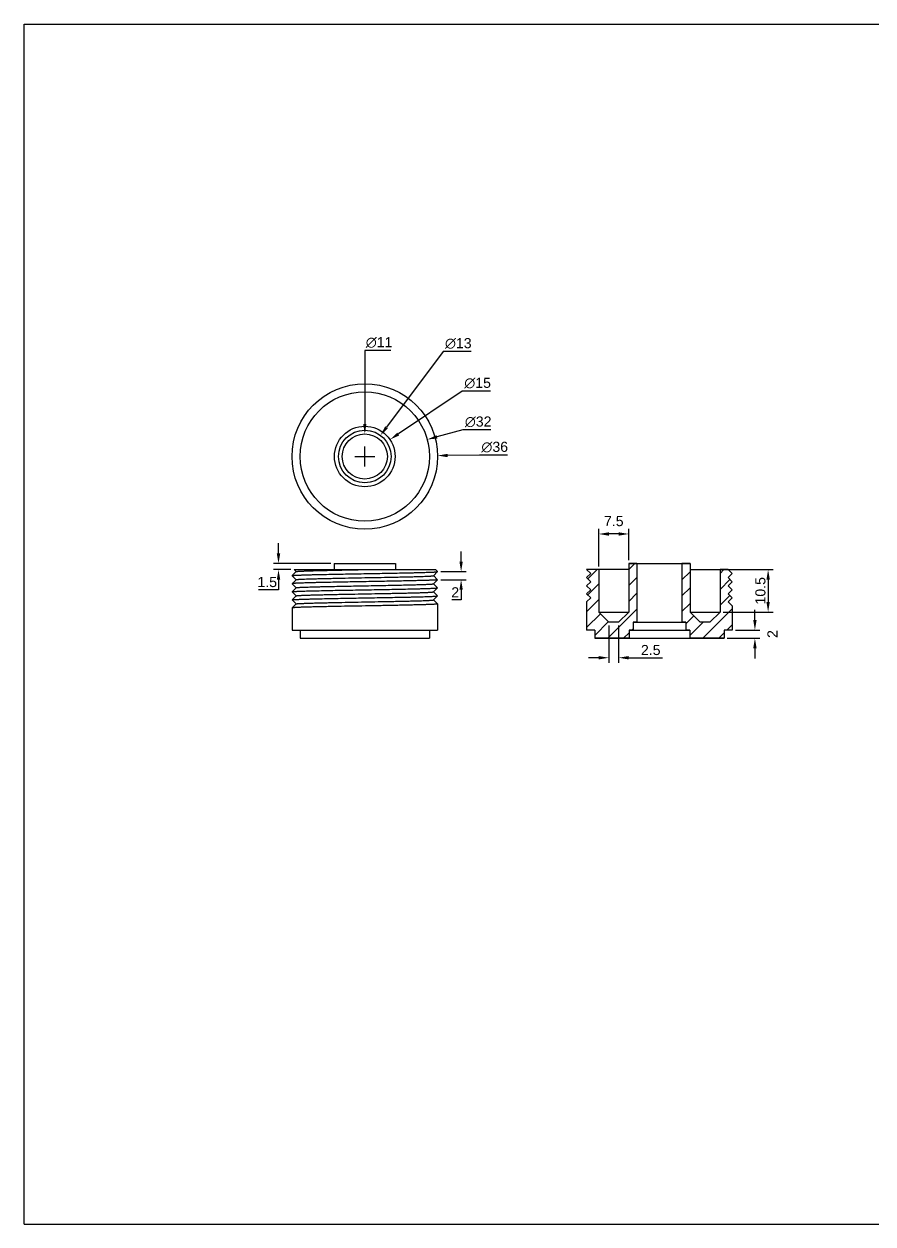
# Model space of a CAD drawing. Header units: millimetres. Extents: x 1074 to 3290, y 957 to 1671.
# Drawn here: x 2201.8 to 2411.8, y 956.6 to 1253.6 of the extents above; entities that cross this region are included whole.
import ezdxf

# ---------------------------------------------------------------- set-up
doc = ezdxf.new("R2010")
doc.units = ezdxf.units.MM
doc.layers.add('02___PRT_ALL_AXES', color=7, linetype='Continuous')
doc.layers.add('Outline', color=7, linetype='Continuous', lineweight=30, true_color=0xffffff)
doc.layers.add('Outlines', color=7, linetype='Continuous', lineweight=30)
doc.styles.get("Standard").update_dxf_attribs({"font": 'arial.ttf'})
doc.dimstyles.new('ISO-25', dxfattribs={"dimscale": 0, "dimtxt": 2.5, "dimasz": 2.5, "dimexe": 1.254, "dimexo": 0.8, "dimtad": 1, "dimtoh": 1, "dimdec": 1, "dimrnd": 0.5, "dimdsep": 46, "dimtxsty": 'Standard', "dimcen": 2.5, "dimadec": 0, "dimazin": 0, "dimtfac": 1, "dimtdec": 1, "dimtofl": 0, "dimtmove": 0, "dimatfit": 3, "dimfxl": 1, "dimarcsym": 0})

# ---------------------------------------------------------------- blocks, each defined once
blk = doc.blocks.new('*D222')
at = {"color": 0, "lineweight": -2, "transparency": 16777216}
for p, q in [((2283.63, 1146.57), (2288.63, 1146.57)), ((2286.13, 1144.07), (2286.13, 1149.07)), ((2314.51, 1146.91), (2306.63, 1146.82)), ((2321.43, 1146.91), (2314.51, 1146.91))]:
    blk.add_line(p, q, dxfattribs=at)
at = {"color": 0, "transparency": 16777216}
blk.add_solid([(2306.63, 1147.23), (2306.64, 1146.4), (2304.13, 1146.79)], dxfattribs=at)
at = {"layer": 'Defpoints', "color": 0, "transparency": 16777216}
for p in [(2304.13, 1146.79), (2268.14, 1146.35)]:
    blk.add_point(p, dxfattribs=at)
at = {"color": 0, "transparency": 16777216, "insert": (2318.28, 1148.88), "char_height": 2.5, "attachment_point": 5}
blk.add_mtext('∅36', dxfattribs=at)
blk = doc.blocks.new('*D223')
at = {"color": 0, "lineweight": -2, "transparency": 16777216}
for p, q in [((2310.41, 1153.17), (2303.99, 1151.42)), ((2317.31, 1153.17), (2310.41, 1153.17)), ((2283.63, 1146.57), (2288.63, 1146.57)), ((2286.13, 1144.07), (2286.13, 1149.07))]:
    blk.add_line(p, q, dxfattribs=at)
at = {"color": 0, "transparency": 16777216}
blk.add_solid([(2303.88, 1151.83), (2304.09, 1151.02), (2301.57, 1150.77)], dxfattribs=at)
at = {"layer": 'Defpoints', "color": 0, "transparency": 16777216}
for p in [(2301.57, 1150.77), (2270.7, 1142.37)]:
    blk.add_point(p, dxfattribs=at)
at = {"color": 0, "transparency": 16777216, "insert": (2314.18, 1155.14), "char_height": 2.5, "attachment_point": 5}
blk.add_mtext('∅32', dxfattribs=at)
blk = doc.blocks.new('*D224')
at = {"color": 0, "lineweight": -2, "transparency": 16777216}
for p, q in [((2305.49, 1172.57), (2291.51, 1153.79)), ((2312.41, 1172.57), (2305.49, 1172.57)), ((2283.63, 1146.57), (2288.63, 1146.57)), ((2286.13, 1144.07), (2286.13, 1149.07))]:
    blk.add_line(p, q, dxfattribs=at)
at = {"color": 0, "transparency": 16777216}
blk.add_solid([(2291.17, 1154.04), (2291.84, 1153.54), (2290.01, 1151.78)], dxfattribs=at)
at = {"layer": 'Defpoints', "color": 0, "transparency": 16777216}
for p in [(2290.01, 1151.78), (2282.25, 1141.35)]:
    blk.add_point(p, dxfattribs=at)
at = {"color": 0, "transparency": 16777216, "insert": (2309.26, 1174.54), "char_height": 2.5, "attachment_point": 5}
blk.add_mtext('∅13', dxfattribs=at)
blk = doc.blocks.new('*D225')
at = {"color": 0, "lineweight": -2, "transparency": 16777216}
for p, q in [((2310.26, 1162.74), (2294.44, 1152.14)), ((2317.2, 1162.74), (2310.26, 1162.74)), ((2283.63, 1146.57), (2288.63, 1146.57)), ((2286.13, 1144.07), (2286.13, 1149.07))]:
    blk.add_line(p, q, dxfattribs=at)
at = {"color": 0, "transparency": 16777216}
blk.add_solid([(2294.21, 1152.48), (2294.67, 1151.79), (2292.36, 1150.75)], dxfattribs=at)
at = {"layer": 'Defpoints', "color": 0, "transparency": 16777216}
for p in [(2292.36, 1150.75), (2279.9, 1142.39)]:
    blk.add_point(p, dxfattribs=at)
at = {"color": 0, "transparency": 16777216, "insert": (2314.04, 1164.72), "char_height": 2.5, "attachment_point": 5}
blk.add_mtext('∅15', dxfattribs=at)
blk = doc.blocks.new('*D226')
at = {"layer": 'Defpoints', "color": 0, "transparency": 16777216}
for p in [(2286.14, 1152.14), (2286.13, 1140.99)]:
    blk.add_point(p, dxfattribs=at)
at = {"layer": 'Outline', "color": 0, "lineweight": -2, "transparency": 16777216}
for p, q in [((2292.59, 1172.81), (2286.14, 1172.81)), ((2286.14, 1172.81), (2286.14, 1154.64)), ((2283.63, 1146.57), (2288.63, 1146.57)), ((2286.13, 1144.07), (2286.13, 1149.07))]:
    blk.add_line(p, q, dxfattribs=at)
at = {"layer": 'Outline', "color": 0, "transparency": 16777216}
blk.add_solid([(2285.72, 1154.64), (2286.55, 1154.64), (2286.14, 1152.14)], dxfattribs=at)
at = {"layer": 'Outline', "color": 0, "transparency": 16777216, "insert": (2289.68, 1174.78), "char_height": 2.5, "attachment_point": 5}
blk.add_mtext('∅11', dxfattribs=at)
blk = doc.blocks.new('*D227')
at = {"color": 0, "lineweight": -2, "transparency": 16777216}
for p, q in [((2264.79, 1122.58), (2264.79, 1125.08)), ((2277.76, 1120.08), (2263.53, 1120.08)), ((2267.83, 1118.58), (2263.53, 1118.58)), ((2264.79, 1116.08), (2264.79, 1113.58)), ((2264.79, 1113.58), (2259.83, 1113.58))]:
    blk.add_line(p, q, dxfattribs=at)
at = {"color": 0, "transparency": 16777216}
for points in [[(2264.37, 1122.58), (2265.21, 1122.58), (2264.79, 1120.08)], [(2264.37, 1116.08), (2265.21, 1116.08), (2264.79, 1118.58)]]:
    blk.add_solid(points, dxfattribs=at)
at = {"layer": 'Defpoints', "color": 0, "transparency": 16777216}
for p in [(2278.56, 1120.08), (2264.79, 1118.58), (2268.63, 1118.58)]:
    blk.add_point(p, dxfattribs=at)
at = {"color": 0, "transparency": 16777216, "insert": (2262, 1115.48), "char_height": 2.5, "attachment_point": 5}
blk.add_mtext('1.5', dxfattribs=at)
blk = doc.blocks.new('*D228')
at = {"color": 0, "lineweight": -2, "transparency": 16777216}
for p, q in [((2309.96, 1120.58), (2309.96, 1123.08)), ((2304.93, 1118.08), (2311.21, 1118.08)), ((2304.93, 1116.08), (2311.21, 1116.08)), ((2309.96, 1111.08), (2307.67, 1111.08)), ((2309.96, 1113.58), (2309.96, 1111.08))]:
    blk.add_line(p, q, dxfattribs=at)
at = {"color": 0, "transparency": 16777216}
for points in [[(2309.54, 1120.58), (2310.37, 1120.58), (2309.96, 1118.08)], [(2309.54, 1113.58), (2310.37, 1113.58), (2309.96, 1116.08)]]:
    blk.add_solid(points, dxfattribs=at)
at = {"layer": 'Defpoints', "color": 0, "transparency": 16777216}
for p in [(2304.13, 1118.08), (2304.13, 1116.08), (2309.96, 1116.08)]:
    blk.add_point(p, dxfattribs=at)
at = {"color": 0, "transparency": 16777216, "insert": (2308.5, 1112.96), "char_height": 2.5, "attachment_point": 5}
blk.add_mtext('2', dxfattribs=at)
blk = doc.blocks.new('*D229')
at = {"color": 0, "lineweight": -2, "transparency": 16777216}
for p, q in [((2344.01, 1119.38), (2344.01, 1128.64)), ((2351.43, 1120.88), (2351.43, 1128.64)), ((2348.93, 1127.39), (2346.51, 1127.39))]:
    blk.add_line(p, q, dxfattribs=at)
at = {"color": 0, "transparency": 16777216}
for points in [[(2346.51, 1127.81), (2346.51, 1126.97), (2344.01, 1127.39)], [(2348.93, 1127.81), (2348.93, 1126.97), (2351.43, 1127.39)]]:
    blk.add_solid(points, dxfattribs=at)
at = {"layer": 'Defpoints', "color": 0, "transparency": 16777216}
for p in [(2344.01, 1127.39), (2351.43, 1120.08), (2344.01, 1118.58)]:
    blk.add_point(p, dxfattribs=at)
at = {"color": 0, "transparency": 16777216, "insert": (2347.72, 1130.56), "char_height": 2.5, "attachment_point": 5}
blk.add_mtext('7.5', dxfattribs=at)
blk = doc.blocks.new('*D230')
at = {"color": 0, "lineweight": -2, "transparency": 16777216}
for p, q in [((2382.63, 1106.08), (2382.63, 1108.58)), ((2377.81, 1103.58), (2383.89, 1103.58)), ((2375.81, 1101.58), (2383.89, 1101.58)), ((2382.63, 1099.08), (2382.63, 1096.58))]:
    blk.add_line(p, q, dxfattribs=at)
at = {"color": 0, "transparency": 16777216}
for points in [[(2382.22, 1106.08), (2383.05, 1106.08), (2382.63, 1103.58)], [(2382.22, 1099.08), (2383.05, 1099.08), (2382.63, 1101.58)]]:
    blk.add_solid(points, dxfattribs=at)
at = {"layer": 'Defpoints', "color": 0, "transparency": 16777216}
for p in [(2377.01, 1103.58), (2375.01, 1101.58), (2382.63, 1101.58)]:
    blk.add_point(p, dxfattribs=at)
at = {"color": 0, "transparency": 16777216, "insert": (2386.97, 1102.63), "char_height": 2.5, "attachment_point": 5, "rotation": 90}
blk.add_mtext('2', dxfattribs=at)
blk = doc.blocks.new('*D232')
at = {"color": 0, "lineweight": -2, "transparency": 16777216}
for p, q in [((2374.81, 1118.58), (2387.15, 1118.58)), ((2385.9, 1116.08), (2385.9, 1110.58)), ((2374.81, 1108.08), (2387.15, 1108.08))]:
    blk.add_line(p, q, dxfattribs=at)
at = {"color": 0, "transparency": 16777216}
for points in [[(2385.48, 1116.08), (2386.32, 1116.08), (2385.9, 1118.58)], [(2385.48, 1110.58), (2386.32, 1110.58), (2385.9, 1108.08)]]:
    blk.add_solid(points, dxfattribs=at)
at = {"layer": 'Defpoints', "color": 0, "transparency": 16777216}
for p in [(2374.01, 1118.58), (2374.01, 1108.08), (2385.9, 1108.08)]:
    blk.add_point(p, dxfattribs=at)
at = {"color": 0, "transparency": 16777216, "insert": (2384, 1113.33), "char_height": 2.5, "attachment_point": 5, "rotation": 90}
blk.add_mtext('10.5', dxfattribs=at)
blk = doc.blocks.new('*D284')
at = {"color": 0, "lineweight": -2, "transparency": 16777216}
for p, q in [((2346.51, 1104.78), (2346.51, 1095.51)), ((2348.93, 1104.78), (2348.93, 1095.51)), ((2344.01, 1096.76), (2341.51, 1096.76)), ((2351.43, 1096.76), (2359.8, 1096.76))]:
    blk.add_line(p, q, dxfattribs=at)
at = {"color": 0, "transparency": 16777216}
for points in [[(2344.01, 1097.18), (2344.01, 1096.34), (2346.51, 1096.76)], [(2351.43, 1097.18), (2351.43, 1096.34), (2348.93, 1096.76)]]:
    blk.add_solid(points, dxfattribs=at)
at = {"layer": 'Defpoints', "color": 0, "transparency": 16777216}
for p in [(2346.51, 1105.58), (2348.93, 1105.58), (2348.93, 1096.76)]:
    blk.add_point(p, dxfattribs=at)
at = {"color": 0, "transparency": 16777216, "insert": (2356.87, 1098.66), "char_height": 2.5, "attachment_point": 5}
blk.add_mtext('2.5', dxfattribs=at)

msp = doc.modelspace()

# ---------------------------------------------------------------- hatches: boundary and pattern name
at = {"linetype": 'Continuous'}
h = msp.add_hatch(dxfattribs=at)
h.set_pattern_fill('B', color=2, scale=2.774034, angle=45, style=0, pattern_type=0)
h.set_pattern_definition([(45, (2248.3202, 956.612), (-1.96154, 1.96154), [])])
edge = h.paths.add_edge_path()
edge.add_line((2351.51, 1103.58), (2351.51, 1101.58))
edge.add_line((2351.51, 1101.58), (2343.01, 1101.58))
edge.add_line((2343.01, 1103.58), (2343.01, 1101.58))
edge.add_line((2343.01, 1103.58), (2341.01, 1103.58))
edge.add_line((2341.01, 1110.58), (2341.01, 1103.58))
edge.add_line((2342.01, 1111.58), (2341.01, 1110.58))
edge.add_line((2341.01, 1112.58), (2342.01, 1111.58))
edge.add_line((2342.01, 1113.58), (2341.01, 1112.58))
edge.add_line((2341.01, 1114.58), (2342.01, 1113.58))
edge.add_line((2342.01, 1115.58), (2341.01, 1114.58))
edge.add_line((2341.01, 1116.58), (2342.01, 1115.58))
edge.add_line((2342.01, 1117.58), (2341.01, 1116.58))
edge.add_line((2341.01, 1118.58), (2342.01, 1117.58))
edge.add_line((2344.01, 1118.58), (2341.01, 1118.58))
edge.add_line((2344.01, 1118.58), (2344.01, 1108.08))
edge.add_line((2346.51, 1105.58), (2344.01, 1108.08))
edge.add_line((2348.93, 1105.58), (2346.51, 1105.58))
edge.add_line((2351.43, 1108.08), (2348.93, 1105.58))
edge.add_line((2351.43, 1120.08), (2351.43, 1108.08))
edge.add_line((2353.43, 1120.08), (2351.43, 1120.08))
edge.add_line((2353.43, 1120.08), (2353.43, 1105.58))
edge.add_line((2353.43, 1105.58), (2352.51, 1105.58))
edge.add_line((2352.51, 1105.58), (2352.51, 1103.58))
edge.add_line((2352.51, 1103.58), (2351.51, 1103.58))
edge = h.paths.add_edge_path()
edge.add_line((2366.51, 1103.58), (2365.51, 1103.58))
edge.add_line((2365.51, 1105.58), (2365.51, 1103.58))
edge.add_line((2365.51, 1105.58), (2364.58, 1105.58))
edge.add_line((2364.58, 1120.08), (2364.58, 1105.58))
edge.add_line((2366.58, 1120.08), (2364.58, 1120.08))
edge.add_line((2366.58, 1120.08), (2366.58, 1108.08))
edge.add_line((2366.58, 1108.08), (2369.08, 1105.58))
edge.add_line((2371.51, 1105.58), (2369.08, 1105.58))
edge.add_line((2371.51, 1105.58), (2374.01, 1108.08))
edge.add_line((2374.01, 1118.58), (2374.01, 1108.08))
edge.add_line((2376.01, 1118.58), (2374.01, 1118.58))
edge.add_line((2377.01, 1117.58), (2376.01, 1118.58))
edge.add_line((2376.01, 1116.58), (2377.01, 1117.58))
edge.add_line((2377.01, 1115.58), (2376.01, 1116.58))
edge.add_line((2376.01, 1114.58), (2377.01, 1115.58))
edge.add_line((2377.01, 1113.58), (2376.01, 1114.58))
edge.add_line((2376.01, 1112.58), (2377.01, 1113.58))
edge.add_line((2377.01, 1111.58), (2376.01, 1112.58))
edge.add_line((2376.01, 1110.58), (2377.01, 1111.58))
edge.add_line((2377.01, 1109.58), (2376.01, 1110.58))
edge.add_line((2377.01, 1109.58), (2377.01, 1103.58))
edge.add_line((2377.01, 1103.58), (2375.01, 1103.58))
edge.add_line((2375.01, 1103.58), (2375.01, 1101.58))
edge.add_line((2375.01, 1101.58), (2366.51, 1101.58))
edge.add_line((2366.51, 1103.58), (2366.51, 1101.58))

# ---------------------------------------------------------------- linework, layer by layer
at = {"color": 7, "linetype": 'Continuous'}
for p, q in [((2201.84, 956.61), (2201.84, 1253.61)), ((2201.84, 1253.61), (2621.84, 1253.61)), ((2278.56, 1120.08), (2278.56, 1118.58)), ((2293.71, 1120.08), (2293.71, 1118.58)), ((2351.43, 1120.08), (2351.43, 1108.08)), ((2353.43, 1120.08), (2351.43, 1120.08)), ((2351.43, 1120.08), (2351.43, 1108.08)), ((2353.43, 1120.08), (2353.43, 1105.58)), ((2353.43, 1120.08), (2353.43, 1105.58)), ((2364.58, 1120.08), (2364.58, 1105.58)), ((2366.58, 1120.08), (2364.58, 1120.08)), ((2364.58, 1120.08), (2364.58, 1105.58)), ((2366.58, 1120.08), (2366.58, 1108.08)), ((2366.58, 1120.08), (2366.58, 1108.08)), ((2268.13, 1117.08), (2268.14, 1117.08)), ((2268.13, 1117.08), (2268.14, 1117.07)), ((2344.01, 1118.58), (2341.01, 1118.58)), ((2344.01, 1118.58), (2344.01, 1108.08)), ((2344.01, 1118.58), (2344.01, 1108.08)), ((2374.01, 1118.58), (2374.01, 1108.08)), ((2376.01, 1118.58), (2374.01, 1118.58)), ((2374.01, 1118.58), (2374.01, 1108.08)), ((2268.14, 1115.08), (2268.13, 1115.08)), ((2268.13, 1115.08), (2268.14, 1115.07)), ((2268.13, 1113.08), (2268.14, 1113.08)), ((2268.14, 1113.07), (2268.13, 1113.08)), ((2268.13, 1111.08), (2268.14, 1111.08)), ((2268.13, 1109.08), (2268.13, 1103.58)), ((2268.14, 1109.08), (2268.13, 1109.08)), ((2304.13, 1110.08), (2304.13, 1110.08)), ((2304.13, 1110.08), (2304.13, 1103.58)), ((2341.01, 1110.58), (2341.01, 1103.58)), ((2346.51, 1105.58), (2344.01, 1108.08)), ((2346.51, 1105.58), (2344.01, 1108.08)), ((2344.01, 1108.08), (2351.43, 1108.08)), ((2351.43, 1108.08), (2348.93, 1105.58)), ((2351.43, 1108.08), (2348.93, 1105.58)), ((2366.58, 1108.08), (2369.08, 1105.58)), ((2366.58, 1108.08), (2374.01, 1108.08)), ((2366.58, 1108.08), (2369.08, 1105.58)), ((2371.51, 1105.58), (2374.01, 1108.08)), ((2371.51, 1105.58), (2374.01, 1108.08)), ((2377.01, 1109.58), (2377.01, 1103.58)), ((2348.93, 1105.58), (2346.51, 1105.58)), ((2348.93, 1105.58), (2346.51, 1105.58)), ((2353.43, 1105.58), (2352.51, 1105.58)), ((2352.51, 1105.58), (2352.51, 1103.58)), ((2352.51, 1105.58), (2352.51, 1103.58)), ((2352.51, 1105.58), (2365.51, 1105.58)), ((2365.51, 1105.58), (2364.58, 1105.58)), ((2365.51, 1105.58), (2365.51, 1103.58)), ((2365.51, 1105.58), (2365.51, 1103.58)), ((2371.51, 1105.58), (2369.08, 1105.58)), ((2371.51, 1105.58), (2369.08, 1105.58)), ((2343.01, 1103.58), (2341.01, 1103.58)), ((2343.01, 1103.58), (2343.01, 1101.58)), ((2351.51, 1103.58), (2351.51, 1101.58)), ((2352.51, 1103.58), (2351.51, 1103.58)), ((2351.51, 1103.58), (2351.51, 1101.58)), ((2351.51, 1103.58), (2366.51, 1103.58)), ((2366.51, 1103.58), (2365.51, 1103.58)), ((2366.51, 1103.58), (2366.51, 1101.58)), ((2366.51, 1103.58), (2366.51, 1101.58)), ((2377.01, 1103.58), (2375.01, 1103.58)), ((2375.01, 1103.58), (2375.01, 1101.58)), ((2375.01, 1101.58), (2366.51, 1101.58)), ((2201.84, 956.61), (2621.84, 956.61))]:
    msp.add_line(p, q, dxfattribs=at)
for points, knots in [([(2268.14, 1117.08), (2268.14, 1117.09), (2268.15, 1117.09), (2268.18, 1117.1), (2268.21, 1117.11), (2268.26, 1117.11), (2268.31, 1117.12), (2268.41, 1117.13), (2268.55, 1117.15), (2268.75, 1117.16), (2269, 1117.18), (2269.28, 1117.19), (2269.61, 1117.21), (2269.97, 1117.22), (2270.53, 1117.24), (2271.33, 1117.27), (2272.38, 1117.3), (2274.53, 1117.36), (2277.13, 1117.41), (2280.18, 1117.47), (2282.69, 1117.52), (2285.27, 1117.56), (2287.87, 1117.61), (2290.43, 1117.65), (2292.9, 1117.7), (2295.23, 1117.75), (2297.06, 1117.78), (2298.41, 1117.82), (2299.33, 1117.84), (2300.19, 1117.86), (2300.96, 1117.89), (2301.66, 1117.91), (2302.28, 1117.93), (2302.81, 1117.95), (2303.2, 1117.97), (2303.46, 1117.99), (2303.63, 1118), (2303.77, 1118.01), (2303.89, 1118.02), (2303.98, 1118.04), (2304.05, 1118.05), (2304.1, 1118.06), (2304.12, 1118.07), (2304.13, 1118.07), (2304.13, 1118.07)], [0, 0, 0, 0, 0.000421, 0.001111, 0.002084, 0.003344, 0.004894, 0.006733, 0.011275, 0.016964, 0.023787, 0.03173, 0.040774, 0.050898, 0.062079, 0.087502, 0.116807, 0.149717, 0.266835, 0.333445, 0.403578, 0.475752, 0.548438, 0.6201, 0.68922, 0.754338, 0.814075, 0.841527, 0.867169, 0.890868, 0.912497, 0.931942, 0.949101, 0.963884, 0.976212, 0.981436, 0.986023, 0.989968, 0.993267, 0.995917, 0.997916, 0.999268, 0.999708, 1, 1, 1, 1]), ([(2269.14, 1118.08), (2269.14, 1118.09), (2269.15, 1118.09), (2269.18, 1118.1), (2269.21, 1118.11), (2269.27, 1118.12), (2269.38, 1118.13), (2269.53, 1118.15), (2269.72, 1118.16), (2269.96, 1118.18), (2270.23, 1118.19), (2270.53, 1118.21), (2270.88, 1118.22), (2271.41, 1118.24), (2272.15, 1118.27), (2273.15, 1118.3), (2274.26, 1118.33), (2275.49, 1118.36), (2276.82, 1118.39), (2278.23, 1118.42), (2280.26, 1118.47), (2282.9, 1118.52), (2285.04, 1118.56), (2286.13, 1118.58)], [0, 0, 0, 0, 0.000875, 0.002285, 0.004259, 0.006806, 0.013628, 0.022755, 0.03417, 0.047849, 0.063764, 0.081876, 0.102145, 0.124523, 0.175392, 0.234009, 0.299825, 0.372218, 0.450512, 0.533971, 0.62181, 0.807285, 1, 1, 1, 1]), ([(2269.14, 1116.08), (2269.14, 1116.09), (2269.15, 1116.09), (2269.18, 1116.1), (2269.21, 1116.11), (2269.27, 1116.12), (2269.38, 1116.13), (2269.53, 1116.15), (2269.72, 1116.16), (2269.96, 1116.18), (2270.23, 1116.19), (2270.53, 1116.21), (2270.88, 1116.22), (2271.41, 1116.24), (2272.15, 1116.27), (2273.15, 1116.3), (2274.26, 1116.33), (2275.49, 1116.36), (2276.82, 1116.39), (2278.23, 1116.42), (2280.26, 1116.47), (2282.9, 1116.52), (2286.13, 1116.58), (2289.37, 1116.64), (2292.01, 1116.69), (2294.04, 1116.73), (2295.45, 1116.76), (2296.78, 1116.79), (2298, 1116.82), (2299.12, 1116.85), (2300.11, 1116.88), (2300.86, 1116.91), (2301.39, 1116.93), (2301.73, 1116.95), (2302.04, 1116.96), (2302.31, 1116.98), (2302.54, 1116.99), (2302.74, 1117.01), (2302.89, 1117.02), (2303, 1117.04), (2303.06, 1117.05), (2303.09, 1117.05), (2303.12, 1117.06), (2303.13, 1117.07), (2303.13, 1117.07)], [0, 0, 0, 0, 0.000437, 0.001142, 0.002129, 0.003403, 0.006814, 0.011377, 0.017085, 0.023925, 0.031882, 0.040938, 0.051072, 0.062261, 0.087696, 0.117005, 0.149912, 0.186109, 0.225256, 0.266985, 0.310904, 0.403645, 0.5, 0.596355, 0.689096, 0.733015, 0.774744, 0.813891, 0.850088, 0.882996, 0.912304, 0.937739, 0.948928, 0.959063, 0.968118, 0.976075, 0.982916, 0.988623, 0.993186, 0.996598, 0.997871, 0.998858, 0.999563, 1, 1, 1, 1]), ([(2298.86, 1115.83), (2297.46, 1115.79), (2295.26, 1115.75), (2292.21, 1115.69), (2289.7, 1115.64), (2287.11, 1115.59), (2284.5, 1115.55), (2281.93, 1115.5), (2279.44, 1115.46), (2277.1, 1115.41), (2275.26, 1115.37), (2273.9, 1115.34), (2272.97, 1115.32), (2272.11, 1115.29), (2271.33, 1115.27), (2270.62, 1115.25), (2270, 1115.22), (2269.47, 1115.2), (2269.08, 1115.18), (2268.81, 1115.17), (2268.64, 1115.15), (2268.5, 1115.14), (2268.38, 1115.13), (2268.29, 1115.12), (2268.22, 1115.11), (2268.17, 1115.1), (2268.15, 1115.09), (2268.14, 1115.09), (2268.14, 1115.08)], [0, 0, 0, 0, 0.136912, 0.215, 0.297332, 0.382155, 0.467659, 0.552021, 0.633444, 0.710192, 0.78063, 0.813007, 0.843256, 0.871215, 0.896736, 0.919682, 0.939932, 0.957379, 0.971929, 0.978094, 0.983508, 0.988164, 0.992058, 0.995184, 0.997543, 0.999138, 0.999656, 1, 1, 1, 1]), ([(2268.14, 1113.08), (2268.14, 1113.09), (2268.15, 1113.09), (2268.17, 1113.1), (2268.22, 1113.11), (2268.29, 1113.12), (2268.38, 1113.13), (2268.5, 1113.14), (2268.64, 1113.15), (2268.81, 1113.17), (2269.08, 1113.18), (2269.47, 1113.2), (2270, 1113.22), (2270.62, 1113.25), (2271.33, 1113.27), (2272.11, 1113.29), (2272.97, 1113.32), (2273.9, 1113.34), (2275.26, 1113.37), (2277.1, 1113.41), (2279.44, 1113.46), (2281.93, 1113.5), (2284.5, 1113.55), (2287.11, 1113.59), (2289.7, 1113.64), (2292.21, 1113.69), (2295.26, 1113.75), (2297.46, 1113.79), (2298.86, 1113.83)], [0, 0, 0, 0, 0.000344, 0.000862, 0.002457, 0.004816, 0.007942, 0.011836, 0.016491, 0.021905, 0.02807, 0.04262, 0.060067, 0.080316, 0.103262, 0.128783, 0.156742, 0.18699, 0.219367, 0.289804, 0.366552, 0.447976, 0.532339, 0.617842, 0.702666, 0.785, 0.863089, 1, 1, 1, 1]), ([(2269.14, 1114.08), (2269.14, 1114.09), (2269.15, 1114.09), (2269.17, 1114.1), (2269.21, 1114.11), (2269.28, 1114.12), (2269.37, 1114.13), (2269.48, 1114.14), (2269.62, 1114.15), (2269.78, 1114.17), (2270.03, 1114.18), (2270.4, 1114.2), (2270.91, 1114.22), (2271.49, 1114.25), (2272.16, 1114.27), (2272.9, 1114.29), (2273.71, 1114.32), (2274.58, 1114.34), (2275.87, 1114.37), (2277.61, 1114.41), (2279.82, 1114.46), (2282.17, 1114.5), (2284.6, 1114.55), (2287.06, 1114.59), (2289.5, 1114.64), (2291.88, 1114.69), (2294.75, 1114.75), (2296.83, 1114.79), (2298.15, 1114.83)], [0, 0, 0, 0, 0.000359, 0.00089, 0.002511, 0.004893, 0.008042, 0.011955, 0.01663, 0.022063, 0.028244, 0.042825, 0.060299, 0.080571, 0.103536, 0.129072, 0.157042, 0.187298, 0.219679, 0.290114, 0.366848, 0.448246, 0.532575, 0.61804, 0.70282, 0.78511, 0.863157, 1, 1, 1, 1]), ([(2298.15, 1114.83), (2298.52, 1114.84), (2299.21, 1114.86), (2300.18, 1114.89), (2300.91, 1114.91), (2301.43, 1114.93), (2301.77, 1114.95), (2302.07, 1114.96), (2302.33, 1114.98), (2302.56, 1114.99), (2302.75, 1115.01), (2302.9, 1115.02), (2303, 1115.04), (2303.06, 1115.05), (2303.09, 1115.06), (2303.12, 1115.06), (2303.13, 1115.07), (2303.13, 1115.07)], [0, 0, 0, 0, 0.219638, 0.415228, 0.584847, 0.659445, 0.72701, 0.787385, 0.840424, 0.886019, 0.92407, 0.954494, 0.977252, 0.985755, 0.99235, 0.997065, 1, 1, 1, 1]), ([(2304.13, 1116.07), (2304.13, 1116.07), (2304.12, 1116.06), (2304.09, 1116.06), (2304.06, 1116.05), (2303.99, 1116.04), (2303.89, 1116.02), (2303.73, 1116.01), (2303.53, 1115.99), (2303.29, 1115.98), (2303.01, 1115.96), (2302.69, 1115.95), (2302.33, 1115.93), (2301.78, 1115.91), (2301.01, 1115.89), (2299.98, 1115.86), (2299.25, 1115.84), (2298.86, 1115.83)], [0, 0, 0, 0, 0.002827, 0.007448, 0.013956, 0.02238, 0.045011, 0.075339, 0.113312, 0.158859, 0.211875, 0.272244, 0.339832, 0.414477, 0.584245, 0.780049, 1, 1, 1, 1]), ([(2298.86, 1113.83), (2299.25, 1113.84), (2299.98, 1113.86), (2301.01, 1113.89), (2301.78, 1113.91), (2302.33, 1113.93), (2302.69, 1113.95), (2303.01, 1113.96), (2303.29, 1113.98), (2303.53, 1113.99), (2303.73, 1114.01), (2303.89, 1114.02), (2303.99, 1114.04), (2304.06, 1114.05), (2304.09, 1114.06), (2304.12, 1114.06), (2304.13, 1114.07), (2304.13, 1114.07)], [0, 0, 0, 0, 0.219952, 0.415759, 0.585527, 0.660172, 0.72776, 0.788127, 0.841142, 0.886689, 0.924661, 0.954989, 0.977619, 0.986044, 0.992552, 0.997173, 1, 1, 1, 1]), ([(2268.14, 1111.08), (2268.14, 1111.09), (2268.15, 1111.09), (2268.18, 1111.1), (2268.21, 1111.11), (2268.26, 1111.11), (2268.31, 1111.12), (2268.41, 1111.13), (2268.55, 1111.15), (2268.75, 1111.16), (2269, 1111.18), (2269.28, 1111.19), (2269.61, 1111.21), (2269.97, 1111.22), (2270.53, 1111.24), (2271.33, 1111.27), (2272.38, 1111.3), (2274.53, 1111.36), (2277.13, 1111.41), (2280.18, 1111.47), (2282.69, 1111.52), (2285.27, 1111.56), (2287.87, 1111.61), (2290.43, 1111.65), (2292.9, 1111.7), (2295.23, 1111.75), (2297.06, 1111.78), (2298.41, 1111.82), (2299.33, 1111.84), (2300.19, 1111.86), (2300.96, 1111.89), (2301.66, 1111.91), (2302.28, 1111.93), (2302.81, 1111.95), (2303.2, 1111.97), (2303.46, 1111.99), (2303.63, 1112), (2303.77, 1112.01), (2303.89, 1112.02), (2303.98, 1112.04), (2304.05, 1112.05), (2304.1, 1112.06), (2304.12, 1112.07), (2304.13, 1112.07), (2304.13, 1112.07)], [0, 0, 0, 0, 0.000421, 0.001111, 0.002084, 0.003344, 0.004894, 0.006733, 0.011275, 0.016964, 0.023787, 0.03173, 0.040774, 0.050898, 0.062079, 0.087502, 0.116806, 0.149717, 0.266834, 0.333444, 0.403577, 0.475751, 0.548437, 0.620099, 0.68922, 0.754337, 0.814075, 0.841526, 0.867169, 0.890868, 0.912497, 0.931942, 0.949101, 0.963884, 0.976212, 0.981436, 0.986023, 0.989968, 0.993267, 0.995917, 0.997916, 0.999268, 0.999708, 1, 1, 1, 1]), ([(2269.14, 1112.08), (2269.14, 1112.09), (2269.15, 1112.09), (2269.18, 1112.1), (2269.21, 1112.11), (2269.27, 1112.12), (2269.38, 1112.13), (2269.53, 1112.15), (2269.72, 1112.16), (2269.96, 1112.18), (2270.23, 1112.19), (2270.53, 1112.21), (2270.88, 1112.22), (2271.41, 1112.24), (2272.15, 1112.27), (2273.15, 1112.3), (2274.26, 1112.33), (2275.49, 1112.36), (2276.82, 1112.39), (2278.23, 1112.42), (2280.26, 1112.47), (2282.9, 1112.52), (2286.13, 1112.58), (2289.37, 1112.64), (2292.01, 1112.69), (2294.04, 1112.73), (2295.45, 1112.76), (2296.78, 1112.79), (2298, 1112.82), (2299.12, 1112.85), (2300.11, 1112.88), (2300.86, 1112.91), (2301.39, 1112.93), (2301.73, 1112.95), (2302.04, 1112.96), (2302.31, 1112.98), (2302.54, 1112.99), (2302.74, 1113.01), (2302.89, 1113.02), (2303, 1113.04), (2303.06, 1113.05), (2303.09, 1113.05), (2303.12, 1113.06), (2303.13, 1113.07), (2303.13, 1113.07)], [0, 0, 0, 0, 0.000437, 0.001142, 0.002129, 0.003402, 0.006814, 0.011377, 0.017084, 0.023925, 0.031882, 0.040937, 0.051072, 0.062261, 0.087696, 0.117004, 0.149912, 0.186109, 0.225256, 0.266985, 0.310904, 0.403645, 0.5, 0.596355, 0.689096, 0.733015, 0.774744, 0.813891, 0.850088, 0.882995, 0.912304, 0.937739, 0.948928, 0.959062, 0.968118, 0.976075, 0.982915, 0.988623, 0.993186, 0.996597, 0.997871, 0.998858, 0.999563, 1, 1, 1, 1]), ([(2269.14, 1110.08), (2269.14, 1110.09), (2269.15, 1110.09), (2269.18, 1110.1), (2269.21, 1110.11), (2269.27, 1110.12), (2269.38, 1110.13), (2269.53, 1110.15), (2269.72, 1110.16), (2269.96, 1110.18), (2270.23, 1110.19), (2270.53, 1110.21), (2270.88, 1110.22), (2271.41, 1110.24), (2272.15, 1110.27), (2273.15, 1110.3), (2274.26, 1110.33), (2275.49, 1110.36), (2276.82, 1110.39), (2278.23, 1110.42), (2280.26, 1110.47), (2282.9, 1110.52), (2286.13, 1110.58), (2289.37, 1110.64), (2292.01, 1110.69), (2294.04, 1110.73), (2295.45, 1110.76), (2296.78, 1110.79), (2298, 1110.82), (2299.12, 1110.85), (2300.11, 1110.88), (2300.86, 1110.91), (2301.39, 1110.93), (2301.73, 1110.95), (2302.04, 1110.96), (2302.31, 1110.98), (2302.54, 1110.99), (2302.74, 1111.01), (2302.89, 1111.02), (2303, 1111.04), (2303.06, 1111.05), (2303.09, 1111.05), (2303.12, 1111.06), (2303.13, 1111.07), (2303.13, 1111.07)], [0, 0, 0, 0, 0.000438, 0.001143, 0.00213, 0.003403, 0.006815, 0.011379, 0.017086, 0.023926, 0.031884, 0.04094, 0.051074, 0.062264, 0.087699, 0.117008, 0.149915, 0.186112, 0.225259, 0.266989, 0.310908, 0.403649, 0.500003, 0.596357, 0.689098, 0.733016, 0.774745, 0.813892, 0.850089, 0.882996, 0.912304, 0.937739, 0.948928, 0.959062, 0.968118, 0.976076, 0.982915, 0.988622, 0.993186, 0.996597, 0.99787, 0.998858, 0.999563, 1, 1, 1, 1]), ([(2304.13, 1110.08), (2304.13, 1110.07), (2304.13, 1110.07), (2304.11, 1110.06), (2304.08, 1110.05), (2304.02, 1110.04), (2303.92, 1110.03), (2303.77, 1110.01), (2303.58, 1110), (2303.35, 1109.98), (2303.07, 1109.97), (2302.76, 1109.95), (2302.41, 1109.94), (2301.86, 1109.92), (2301.08, 1109.89), (2300.04, 1109.86), (2298.87, 1109.83), (2297.58, 1109.8), (2296.17, 1109.77), (2294.68, 1109.73), (2293.1, 1109.7), (2291.46, 1109.67), (2289.18, 1109.63), (2286.28, 1109.58), (2282.83, 1109.52), (2280.01, 1109.47), (2277.85, 1109.43), (2276.34, 1109.39), (2274.92, 1109.36), (2273.61, 1109.33), (2272.42, 1109.3), (2271.36, 1109.27), (2270.56, 1109.25), (2269.99, 1109.22), (2269.62, 1109.21), (2269.3, 1109.19), (2269.01, 1109.18), (2268.76, 1109.16), (2268.55, 1109.15), (2268.41, 1109.13), (2268.31, 1109.12), (2268.26, 1109.12), (2268.21, 1109.11), (2268.18, 1109.1), (2268.15, 1109.09), (2268.14, 1109.09), (2268.14, 1109.08)], [0, 0, 0, 0, 0.000269, 0.000776, 0.001562, 0.002636, 0.005658, 0.009848, 0.0152, 0.021702, 0.029342, 0.038099, 0.047955, 0.058886, 0.083867, 0.112805, 0.145428, 0.181424, 0.22045, 0.262136, 0.306086, 0.35188, 0.399085, 0.495919, 0.592911, 0.686378, 0.730673, 0.772774, 0.812281, 0.848819, 0.88204, 0.911628, 0.937302, 0.948594, 0.95882, 0.967955, 0.975978, 0.982871, 0.988617, 0.993205, 0.995062, 0.996626, 0.997899, 0.998881, 0.999577, 1, 1, 1, 1])]:
    msp.add_open_spline(points, degree=3, knots=knots, dxfattribs=at)
at = {"layer": '02___PRT_ALL_AXES', "color": 7, "linetype": 'Continuous'}
for radius in [16, 7.5, 6.5]:
    msp.add_circle((2286.13, 1146.57), radius, dxfattribs=at)
at = {"layer": 'Outline', "color": 7, "linetype": 'Continuous'}
for p, q in [((2278.56, 1120.08), (2278.56, 1118.58)), ((2278.56, 1120.08), (2293.71, 1120.08)), ((2293.71, 1120.08), (2293.71, 1118.58)), ((2351.43, 1120.08), (2366.58, 1120.08)), ((2269.14, 1118.08), (2268.14, 1117.08)), ((2268.14, 1117.07), (2269.13, 1116.08)), ((2268.63, 1118.58), (2269.13, 1118.08)), ((2268.63, 1118.58), (2303.64, 1118.58)), ((2303.13, 1117.07), (2304.13, 1118.07)), ((2304.13, 1116.08), (2303.14, 1117.08)), ((2304.13, 1118.08), (2303.64, 1118.58)), ((2304.13, 1118.07), (2304.13, 1118.08)), ((2304.13, 1118.08), (2304.13, 1118.08)), ((2351.43, 1118.58), (2341.01, 1118.58)), ((2366.58, 1118.58), (2376.01, 1118.58)), ((2377.01, 1117.58), (2376.01, 1118.58)), ((2377.01, 1117.58), (2376.01, 1118.58)), ((2376.01, 1116.58), (2377.01, 1117.58)), ((2376.01, 1116.58), (2377.01, 1117.58)), ((2269.14, 1116.08), (2268.14, 1115.08)), ((2268.14, 1115.07), (2269.13, 1114.08)), ((2269.14, 1114.08), (2268.14, 1113.08)), ((2303.13, 1115.07), (2304.13, 1116.07)), ((2303.13, 1113.07), (2304.13, 1114.07)), ((2304.13, 1114.08), (2303.14, 1115.08)), ((2304.13, 1116.08), (2304.13, 1116.07)), ((2304.13, 1116.08), (2304.13, 1116.08)), ((2304.13, 1114.07), (2304.13, 1114.08)), ((2304.13, 1114.08), (2304.13, 1114.08)), ((2377.01, 1115.58), (2376.01, 1116.58)), ((2377.01, 1115.58), (2376.01, 1116.58)), ((2376.01, 1114.58), (2377.01, 1115.58)), ((2376.01, 1114.58), (2377.01, 1115.58)), ((2377.01, 1113.58), (2376.01, 1114.58)), ((2377.01, 1113.58), (2376.01, 1114.58)), ((2269.13, 1110.08), (2268.13, 1111.08)), ((2268.14, 1113.07), (2269.13, 1112.08)), ((2269.14, 1112.08), (2268.14, 1111.08)), ((2303.13, 1111.07), (2304.13, 1112.07)), ((2304.13, 1112.08), (2303.14, 1113.08)), ((2304.13, 1110.08), (2303.14, 1111.08)), ((2304.13, 1112.07), (2304.13, 1112.08)), ((2304.13, 1112.08), (2304.13, 1112.08)), ((2376.01, 1112.58), (2377.01, 1113.58)), ((2376.01, 1112.58), (2377.01, 1113.58)), ((2377.01, 1111.58), (2376.01, 1112.58)), ((2377.01, 1111.58), (2376.01, 1112.58)), ((2376.01, 1110.58), (2377.01, 1111.58)), ((2376.01, 1110.58), (2377.01, 1111.58)), ((2268.13, 1109.08), (2268.13, 1103.58)), ((2269.14, 1110.08), (2268.14, 1109.08)), ((2304.13, 1110.08), (2304.13, 1103.58)), ((2341.01, 1110.58), (2341.01, 1103.58)), ((2377.01, 1109.58), (2376.01, 1110.58)), ((2377.01, 1109.58), (2376.01, 1110.58)), ((2377.01, 1109.58), (2377.01, 1103.58)), ((2268.13, 1103.58), (2304.13, 1103.58)), ((2270.13, 1103.58), (2270.13, 1101.58)), ((2302.13, 1103.58), (2302.13, 1101.58)), ((2343.01, 1103.58), (2341.01, 1103.58)), ((2343.01, 1103.58), (2343.01, 1101.58)), ((2377.01, 1103.58), (2375.01, 1103.58)), ((2375.01, 1103.58), (2375.01, 1101.58)), ((2270.13, 1101.58), (2302.13, 1101.58)), ((2351.51, 1101.58), (2343.01, 1101.58)), ((2343.01, 1101.58), (2375.01, 1101.58))]:
    msp.add_line(p, q, dxfattribs=at)
for radius in [18, 5.58]:
    msp.add_circle((2286.13, 1146.57), radius, dxfattribs=at)
at = {"layer": 'Outlines', "color": 7, "linetype": 'Continuous'}
for p, q in [((2341.01, 1118.58), (2342.01, 1117.58)), ((2341.01, 1118.58), (2342.01, 1117.58)), ((2342.01, 1117.58), (2341.01, 1116.58)), ((2342.01, 1117.58), (2341.01, 1116.58)), ((2341.01, 1116.58), (2342.01, 1115.58)), ((2341.01, 1116.58), (2342.01, 1115.58)), ((2342.01, 1115.58), (2341.01, 1114.58)), ((2342.01, 1115.58), (2341.01, 1114.58)), ((2341.01, 1114.58), (2342.01, 1113.58)), ((2341.01, 1114.58), (2342.01, 1113.58)), ((2342.01, 1113.58), (2341.01, 1112.58)), ((2342.01, 1113.58), (2341.01, 1112.58)), ((2341.01, 1112.58), (2342.01, 1111.58)), ((2341.01, 1112.58), (2342.01, 1111.58)), ((2342.01, 1111.58), (2341.01, 1110.58)), ((2342.01, 1111.58), (2341.01, 1110.58))]:
    msp.add_line(p, q, dxfattribs=at)

# ---------------------------------------------------------------- dimensions: what is measured, and where the dimension line sits
for p1, p2, picture, middle in [((2282.25, 1141.35), (2290.01, 1151.78), '*D224', (2309.26, 1172.57)), ((2279.9, 1142.39), (2292.36, 1150.75), '*D225', (2314.04, 1162.74)), ((2270.7, 1142.37), (2301.57, 1150.77), '*D223', (2314.18, 1153.17)), ((2268.14, 1146.35), (2304.13, 1146.79), '*D222', (2314.51, 1146.91))]:
    dim = msp.add_diameter_dim_2p(p1=p1, p2=p2, dimstyle='ISO-25', override={"dimscale": 1})
    dim.commit()
    dim.dimension.update_dxf_attribs({"geometry": picture, "text_midpoint": middle, "dimtype": 163})
dim = msp.add_linear_dim(base=(2344.01, 1127.39), p1=(2351.43, 1120.08), p2=(2344.01, 1118.58), dimstyle='ISO-25', override={"dimscale": 1, "dimtmove": 2})
dim.commit()
dim.dimension.update_dxf_attribs({"geometry": '*D229', "text_midpoint": (2347.72, 1130.56), "dimtype": 160})
for base, p1, p2, picture, middle in [((2264.79, 1118.58), (2278.56, 1120.08), (2268.63, 1118.58), '*D227', (2262, 1115.48)), ((2309.96, 1116.08), (2304.13, 1118.08), (2304.13, 1116.08), '*D228', (2308.5, 1112.96)), ((2385.9, 1108.08), (2374.01, 1118.58), (2374.01, 1108.08), '*D232', (2384, 1113.33))]:
    dim = msp.add_linear_dim(base=base, p1=p1, p2=p2, angle=90, dimstyle='ISO-25', override={"dimscale": 1})
    dim.commit()
    dim.dimension.update_dxf_attribs({"geometry": picture, "text_midpoint": middle})
dim = msp.add_linear_dim(base=(2382.63, 1101.58), p1=(2377.01, 1103.58), p2=(2375.01, 1101.58), angle=90, dimstyle='ISO-25', override={"dimscale": 1, "dimtmove": 2})
dim.commit()
dim.dimension.update_dxf_attribs({"geometry": '*D230', "text_midpoint": (2386.97, 1102.63), "dimtype": 160})
dim = msp.add_linear_dim(base=(2348.93, 1096.76), p1=(2346.51, 1105.58), p2=(2348.93, 1105.58), dimstyle='ISO-25', override={"dimscale": 1})
dim.commit()
dim.dimension.update_dxf_attribs({"geometry": '*D284', "text_midpoint": (2356.87, 1098.66)})
at = {"layer": 'Outline'}
dim = msp.add_diameter_dim_2p(p1=(2286.13, 1140.99), p2=(2286.14, 1152.14), dimstyle='ISO-25', override={"dimscale": 1}, dxfattribs=at)
dim.commit()
dim.dimension.update_dxf_attribs({"geometry": '*D226', "text_midpoint": (2289.68, 1172.81), "dimtype": 163})

doc.saveas('drawing.dxf')
